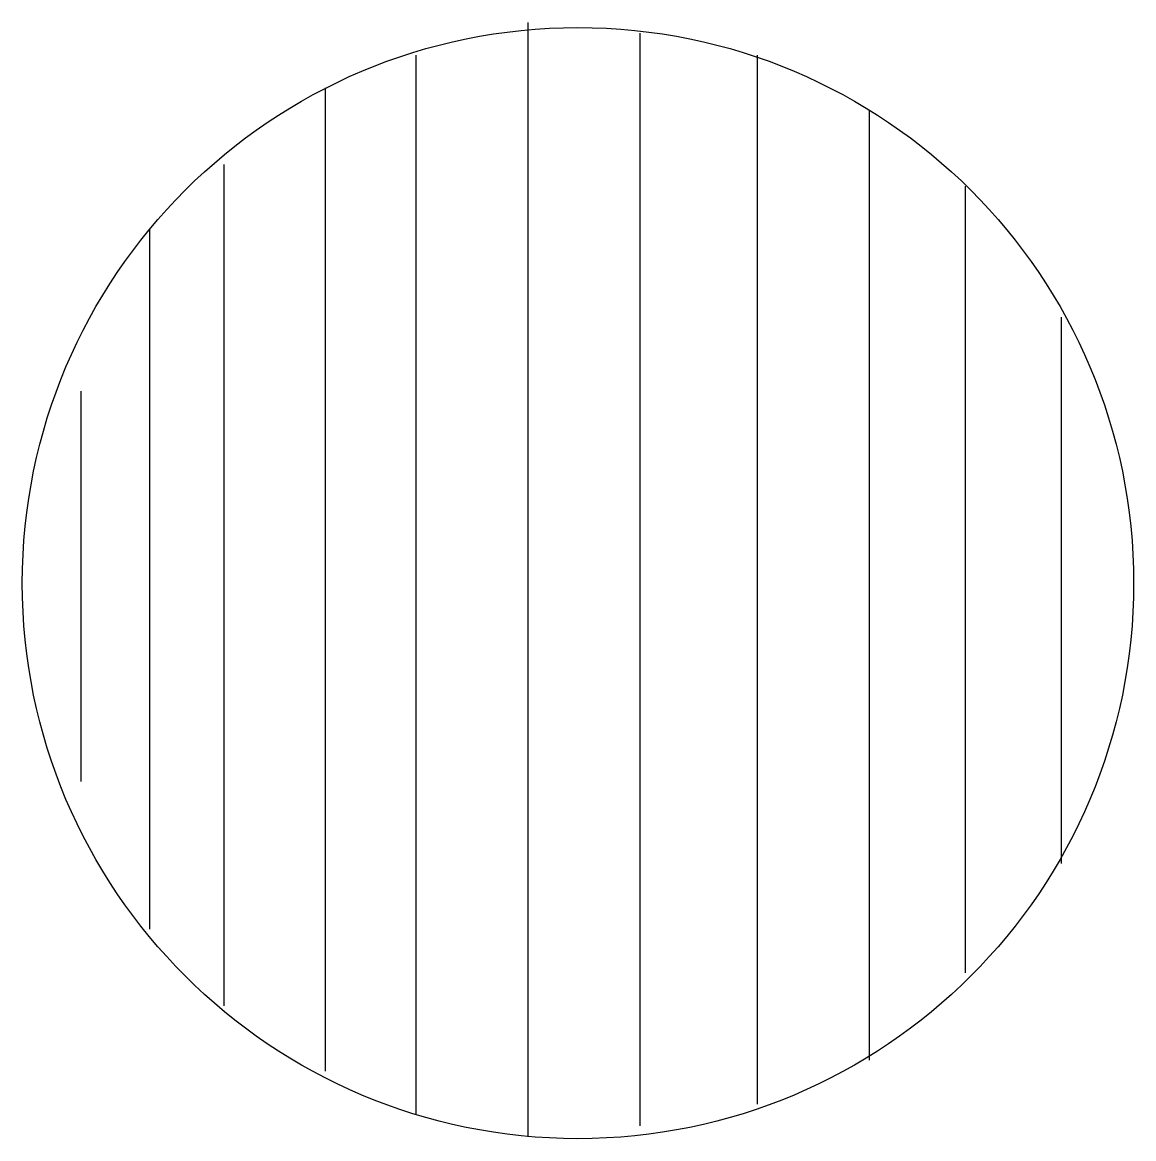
# Model space of a CAD drawing. Extents: x 137.53 to 141.54, y 134.25 to 138.28.
import ezdxf

# ---------------------------------------------------------------- set-up
doc = ezdxf.new("R2010")
doc.units = 0
doc.layers.add('49', color=1, linetype='CONTINUOUS')
doc.layers.add('50', color=2, linetype='CONTINUOUS')

msp = doc.modelspace()

# ---------------------------------------------------------------- linework, layer by layer
at = {"layer": '49', "color": 0}
for p, q in [((139.3587, 134.2545), (139.3587, 138.2762)), ((139.7626, 134.2939), (139.7626, 138.2368)), ((138.9547, 134.3333), (138.9547, 138.158)), ((140.1858, 134.3727), (140.1858, 138.158)), ((138.6277, 134.491), (138.6277, 138.0397)), ((140.5898, 134.5305), (140.5898, 137.9608)), ((138.2622, 134.7276), (138.2622, 137.7637)), ((140.9361, 134.8459), (140.9361, 137.6848)), ((137.9929, 135.0036), (137.9929, 137.5271)), ((141.2823, 135.2402), (141.2823, 137.2117)), ((137.7461, 135.5366), (137.7461, 136.9456))]:
    msp.add_line(p, q, dxfattribs=at)
at = {"layer": '50', "color": 0}
msp.add_circle((139.5382, 136.2525), 2.0048, dxfattribs=at)

doc.saveas('drawing.dxf')
